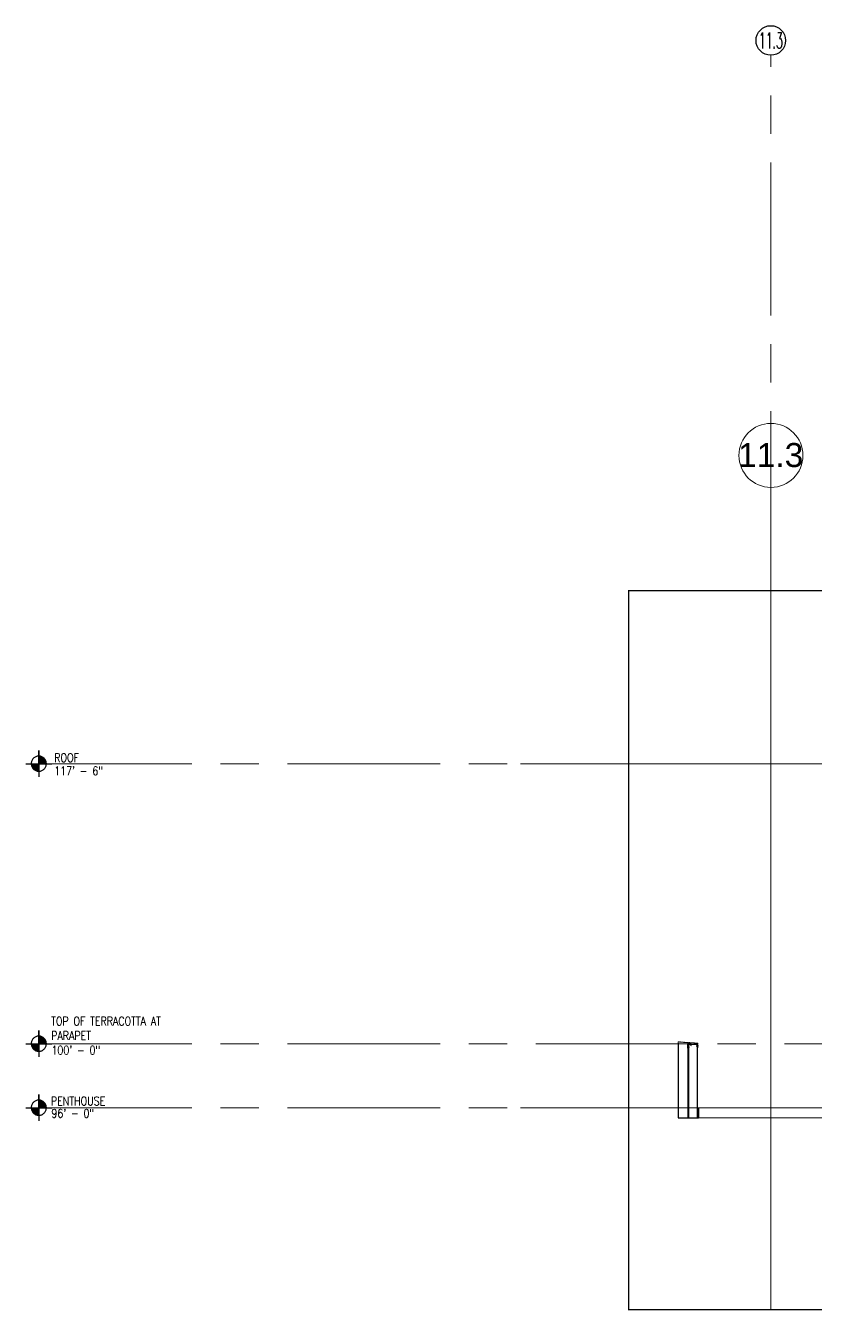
# Model space of a CAD drawing. Header units: inches. Extents: x 841 to 14369, y -4386 to -3225.
# Drawn here: x 841 to 1433, y -4191 to -3227 of the extents above; entities that cross this region are included whole.
import ezdxf
from ezdxf.enums import TextEntityAlignment as Align
from ezdxf.xclip import XClip

# ---------------------------------------------------------------- set-up
doc = ezdxf.new("R2010")
doc.units = ezdxf.units.IN
doc.header["$MEASUREMENT"] = 0
doc.header["$XCLIPFRAME"] = 0
for name, pattern in [('CENTER2', [1.125, 0.75, -0.125, 0.125, -0.125]), ('NBK_CenterX2', [1.083333, 0.666667, -0.125, 0.166667, -0.125]), ('NBK_Hidden2', [0.0625, 0.041667, -0.020833])]:
    doc.linetypes.add(name, pattern=pattern)
doc.layers.get('Defpoints').update_dxf_attribs({"color": 250, "lineweight": 0})
for name, color, linetype, lineweight in [('!Arch2', 8, 'Continuous', 9), ('!Dimension', 50, 'Continuous', 5), ('!Gridline', 112, 'NBK_CenterX2', 5), ('!Gridline @ 1', 112, 'NBK_CenterX2', 5), ('!Hatch', 8, 'Continuous', 5), ('!Misc1', 254, 'Continuous', 5), ('!Misc2', 252, 'NBK_Hidden2', 5), ('!Symbol', 131, 'Continuous', 30), ('S-GRID-IDEN', 1, 'Continuous', 9)]:
    doc.layers.add(name, color=color, linetype=linetype, lineweight=lineweight)
doc.styles.add('Arial Narrow Bold', font='')
doc.styles.add('Arial_1', font='arial.ttf', dxfattribs={"height": 18})
doc.styles.add('Romans', font='romans.shx', dxfattribs={"width": 0.8})
doc.styles.get('Arial Narrow Bold').set_extended_font_data('Arial Narrow', bold=True)

# ---------------------------------------------------------------- blocks, each defined once
blk = doc.blocks.new('A$C5F5E00A7')
for p, q in [((0, -364.16), (0, 207.16)), ((0, -364.16), (0, 207.16)), ((2853.84, 0), (-187.78, 0)), ((2853.84, 0), (-187.78, 0)), ((-187.78, -258), (2853.84, -258)), ((-187.78, -258), (2853.84, -258))]:
    blk.add_line(p, q)
at = {"layer": 'S-GRID-IDEN'}
blk.add_circle((0, 231.16), 24, dxfattribs=at)
blk.add_circle((0, 231.16), 24, dxfattribs=at)
at = {"insert": (-24.63, 240.45), "char_height": 18, "width": 16.968, "attachment_point": 1, "style": 'Arial_1'}
blk.add_mtext('11.3', dxfattribs=at)
blk.add_mtext('11.3', dxfattribs=at)
blk = doc.blocks.new('*U831')
at = {"color": 0, "linetype": 'ByBlock'}
for p, q in [((0.1, -0.01), (-0.1, -0.04)), ((0.1, -0.07), (-0.1, -0.1)), ((0.1, -0.14), (-0.1, -0.16)), ((0.1, -0.2), (-0.1, -0.22)), ((0.1, -0.26), (-0.1, -0.29)), ((0.1, -0.32), (-0.1, -0.35)), ((0.1, -0.39), (-0.1, -0.41)), ((0.1, -0.45), (-0.1, -0.47)), ((0.1, -0.51), (-0.1, -0.54)), ((0.1, -0.57), (-0.1, -0.6)), ((0.1, -0.64), (-0.1, -0.66)), ((0.1, -0.7), (-0.1, -0.72)), ((0.02, -0.75), (-0.01, -0.93)), ((0, -1), (-0.01, -0.93)), ((0.08, -0.75), (0, -1))]:
    blk.add_line(p, q, dxfattribs=at)
blk.add_lwpolyline([(-0.17, 0.06), (0.17, 0.06, -0.999262), (0.17, 0), (-0.17, 0, -1.000932)], format="xyb", close=True)
for points in [[(0.07, 0), (-0.07, 0), (-0.07, -0.02)], [(0.07, 0), (0.1, -0.01), (0.07, -0.03), (0.07, -0.06)], [(-0.07, -0.08), (-0.07, -0.05), (-0.1, -0.04), (-0.07, -0.02)], [(-0.07, -0.14), (-0.07, -0.11), (-0.1, -0.1), (-0.07, -0.08)], [(-0.07, -0.2), (-0.07, -0.17), (-0.1, -0.16), (-0.07, -0.14)], [(-0.07, -0.27), (-0.07, -0.23), (-0.1, -0.22), (-0.07, -0.2)], [(-0.07, -0.33), (-0.07, -0.3), (-0.1, -0.29), (-0.07, -0.27)], [(-0.07, -0.39), (-0.07, -0.36), (-0.1, -0.35), (-0.07, -0.33)], [(-0.07, -0.45), (-0.07, -0.42), (-0.1, -0.41), (-0.07, -0.39)], [(-0.07, -0.52), (-0.07, -0.48), (-0.1, -0.47), (-0.07, -0.45)], [(-0.07, -0.58), (-0.07, -0.55), (-0.1, -0.54), (-0.07, -0.52)], [(-0.07, -0.64), (-0.07, -0.61), (-0.1, -0.6), (-0.07, -0.58)], [(-0.07, -0.7), (-0.07, -0.67), (-0.1, -0.66), (-0.07, -0.64)], [(-0.07, -0.77), (-0.07, -0.73), (-0.1, -0.72), (-0.07, -0.7)], [(0.07, -0.75), (0.08, -0.75), (0.08, -0.93), (0, -1), (-0.08, -0.93), (-0.08, -0.75), (-0.07, -0.75), (-0.07, -0.77)], [(0.07, -0.06), (0.1, -0.07), (0.07, -0.09), (0.07, -0.12)], [(0.07, -0.12), (0.1, -0.14), (0.07, -0.15), (0.07, -0.19)], [(0.07, -0.19), (0.1, -0.2), (0.07, -0.22), (0.07, -0.25)], [(0.07, -0.25), (0.1, -0.26), (0.07, -0.28), (0.07, -0.31)], [(0.07, -0.31), (0.1, -0.32), (0.07, -0.34), (0.07, -0.38)], [(0.07, -0.38), (0.1, -0.39), (0.07, -0.41), (0.07, -0.44)], [(0.07, -0.44), (0.1, -0.45), (0.07, -0.47), (0.07, -0.5)], [(0.07, -0.5), (0.1, -0.51), (0.07, -0.53), (0.07, -0.56)], [(0.07, -0.56), (0.1, -0.57), (0.07, -0.59), (0.07, -0.62)], [(0.07, -0.62), (0.1, -0.64), (0.07, -0.66), (0.07, -0.69)], [(0.07, -0.69), (0.1, -0.7), (0.07, -0.72), (0.07, -0.75)]]:
    blk.add_lwpolyline(points, dxfattribs=at)
for centre, radius, start, end in [((-0.04, -0.93), 0.0417, 132.5802, 180.54553), ((-0.05, -0.94), 0.0414, 11.05734, 109.15345)]:
    blk.add_arc(centre, radius, start, end, dxfattribs=at)
blk = doc.blocks.new('A$C5E8AE244')
at = {"layer": '!Hatch', "const_width": 0.0625}
blk.add_lwpolyline([(-6.42, 1.19), (-7.43, 1.26)], dxfattribs=at)
at = {"layer": '!Hatch'}
blk.add_lwpolyline([(-6.42, 1.15), (-7.44, 1.22), (-7.43, 1.3), (-6.42, 1.23)], close=True, dxfattribs=at)
at = {"layer": '!Misc1'}
blk.add_lwpolyline([(-14.49, 1.83), (-14.49, 1.87), (-14.45, 1.87)], dxfattribs=at)
at = {"layer": '!Misc2'}
for p, q in [((0.31, 0.19), (0.19, -2.12)), ((0.31, -2.12), (0.19, 0.19))]:
    blk.add_line(p, q, dxfattribs=at)
blk.add_lwpolyline([(0.39, -2.12), (0.39, 0.83), (-14.45, 1.87, 0.434812), (-14.49, 1.83), (-14.49, 0.45, 0.645045), (-14.43, 0.42), (-14.1, 0.71), (-14.15, 0.77), (-14.35, 0.6, -0.645045), (-14.41, 0.63), (-14.41, 1.74, -0.434812), (-14.37, 1.78), (0.31, 0.76), (0.31, -2.12)], format="xyb", close=True, dxfattribs=at)
for points in [[(-4.37, 0.19), (-5.37, 0.19), (-6.45, 1.09), (-7.44, 1.16), (-7.44, 1.22), (-6.42, 1.15), (-5.35, 0.25), (-4.37, 0.25)], [(0.13, -2.81), (0.13, 0.12), (-7.37, 0.12), (-7.37, -2.94), (-7.43, -2.94), (-7.43, 0.19), (0.13, 0.19), (0.19, 0.19), (0.19, -2.81)], [(0.19, 0.19), (0.31, 0.19), (0.31, -2.12), (0.19, -2.12)]]:
    blk.add_lwpolyline(points, close=True, dxfattribs=at)
at = {"layer": '!Misc2', "xscale": -1.279102632693, "yscale": 1.279102632693, "zscale": 1.279102632693}
blk.add_blockref('*U831', (-4.88, 0.25), dxfattribs=at)
at = {"layer": '!Misc2', "yscale": 1.279102632693, "zscale": 1.279102632693}
for p, xscale, rotation in [((-7.47, -1.24), -1.279102632693, 90), ((-7.47, -2.54), -1.279102632693, 90), ((0.39, -1.25), 1.279102632693, 270)]:
    blk.add_blockref('*U831', p, dxfattribs=dict(at, xscale=xscale, rotation=rotation))
blk = doc.blocks.new('A$C5F5E02A7')
at = {"lineweight": 30}
for p, q in [((-2630.32, 47.54), (-2630.32, -7.5)), ((-2629.69, 47.54), (-2629.69, -7.5)), ((-2623.07, -7.5), (-2623.07, 47.54)), ((-2623.07, 0), (-2622.32, 0)), ((-2622.32, 0), (-2622.32, -7.5))]:
    blk.add_line(p, q, dxfattribs=at)
for points in [[(-2637.57, 48), (-2637.57, -7.5), (-2622.32, -7.5)], [(-2623.07, 47.54), (-2630.32, 47.54)]]:
    blk.add_lwpolyline(points, dxfattribs=at)
at = {"color": 8, "const_width": 0.125}
blk.add_lwpolyline([(-2623.07, 47.61), (-2630.44, 47.61)], dxfattribs=at)
at = {"linetype": 'NBK_Hidden2'}
blk.add_lwpolyline([(-2630.44, 47.54), (-2623.07, 47.54), (-2623.07, 47.67), (-2630.44, 47.67)], close=True, dxfattribs=at)
blk.add_lwpolyline([(-2622.32, 0), (-1981.15, 0), (-1981.15, -7.5), (-2622.32, -7.5)], close=True)
blk.add_blockref('A$C5E8AE244', (-2623.08, 47.55))
blk = doc.blocks.new('A$C5F5E469F')
at = {"layer": '!Arch2', "color": 1}
blk.add_blockref('A$C5F5E02A7', (2568, 0), dxfattribs=at)
blk = doc.blocks.new('E.L.')
at = {"linetype": 'CENTER2', "ltscale": 60}
h = blk.add_hatch(color=256, dxfattribs=at)
h.paths.add_polyline_path([(0.062, 0), (0, 0), (0, -0.062, 0.414214)])
h.paths.add_polyline_path([(0, 0.062, 0.414214), (-0.062, 0), (0, 0)])
for p, q in [((0, 0.107), (0, -0.107)), ((0, -0.064), (0, 0.107)), ((0.107, 0), (-0.107, 0))]:
    blk.add_line(p, q, dxfattribs=at)
blk.add_circle((0, 0), 0.0618, dxfattribs=at)
blk = doc.blocks.new('SYM_Gridline')
at = {"linetype": 'Continuous', "lineweight": 30}
blk.add_circle((0, 0), 0.25, dxfattribs=at)
at = {"style": 'Arial Narrow Bold'}
blk.add_attdef('GRIDLINE', text='', height=0.2, dxfattribs=at).set_placement((0, 0), align=Align.MIDDLE_CENTER)
blk = doc.blocks.new('GRID_ELEV NORTH_N')
at = {"layer": '!Gridline'}
for p, q in [((-3.3133, 1.0278), (-3.3133, 13.8025)), ((-6.5042, 10.7137, 7.8434), (15.1097, 10.7137, 7.8434)), ((-6.5042, 9.493, 7.8434), (15.1097, 9.493, 7.8434)), ((-6.5042, 9.214), (15.1097, 9.214))]:
    blk.add_line(p, q, dxfattribs=at)
at = {"layer": '!Gridline @ 1'}
ref = blk.add_blockref('SYM_Gridline', (-3.3138, 13.866), dxfattribs=dict(at, xscale=0.257871263233, yscale=0.257871263233, zscale=0.257871263233))
ref.add_attrib('GRIDLINE', '11.3', dxfattribs={"layer": '0', "height": 0.06998, "style": 'Romans', "width": 0.5}).set_placement((-3.3138, 13.866, 7.8226), align=Align.MIDDLE_CENTER)
at = {"layer": '!Symbol', "xscale": -0.533354927705, "yscale": 0.533354927705, "zscale": 0.533354927705}
for p in [(-6.5042, 10.7137, 7.8434), (-6.5042, 9.493, 7.8434), (-6.5042, 9.214)]:
    blk.add_blockref('E.L.', p, dxfattribs=at)
at = {"layer": '!Dimension', "char_height": 0.03778, "attachment_point": 5, "style": 'Romans'}
for s, insert in [('ROOF', (-6.3831, 10.7396, 7.8434)), ('117\' - 6"', (-6.3308, 10.6823, 7.8434)), ('100\' - 0"', (-6.3427, 9.4651, 7.8434)), ('PENTHOUSE', (-6.3329, 9.243)), ('96\' - 0"', (-6.3561, 9.1895))]:
    blk.add_mtext(s, dxfattribs=dict(at, insert=insert))
at = {"layer": '!Dimension', "insert": (-6.05, 9.5598, 7.8434), "char_height": 0.037784, "width": 0.800674, "attachment_point": 5, "style": 'Romans'}
blk.add_mtext('\\pxql;TOP OF TERRACOTTA AT \\PPARAPET', dxfattribs=at)

msp = doc.modelspace()

# ---------------------------------------------------------------- linework, layer by layer
at = {"layer": 'Defpoints', "color": 2, "const_width": 1}
msp.add_lwpolyline([(1293.02, -3651.07), (4092.6, -3651.07), (4092.6, -4190.12), (1293.02, -4190.12)], close=True, dxfattribs=at)

# ---------------------------------------------------------------- block references
ref = msp.add_blockref('GRID_ELEV NORTH_N', (1969.71, -5623.81, -1349.31), dxfattribs=dict(xscale=172.031999999448, yscale=172.031999999448, zscale=172.031999999448))
XClip(ref).set_block_clipping_path([(-7.0316507845, 8.3338612674), (70.2019192724, 15.9895587659)])
at = {"color": 1}
msp.add_blockref('A$C5F5E469F', (1399.71, -4038.72), dxfattribs=at)
at = {"layer": 'Defpoints', "color": 1}
msp.add_blockref('A$C5F5E00A7', (1399.71, -3780.72), dxfattribs=at)

doc.saveas('drawing.dxf')
